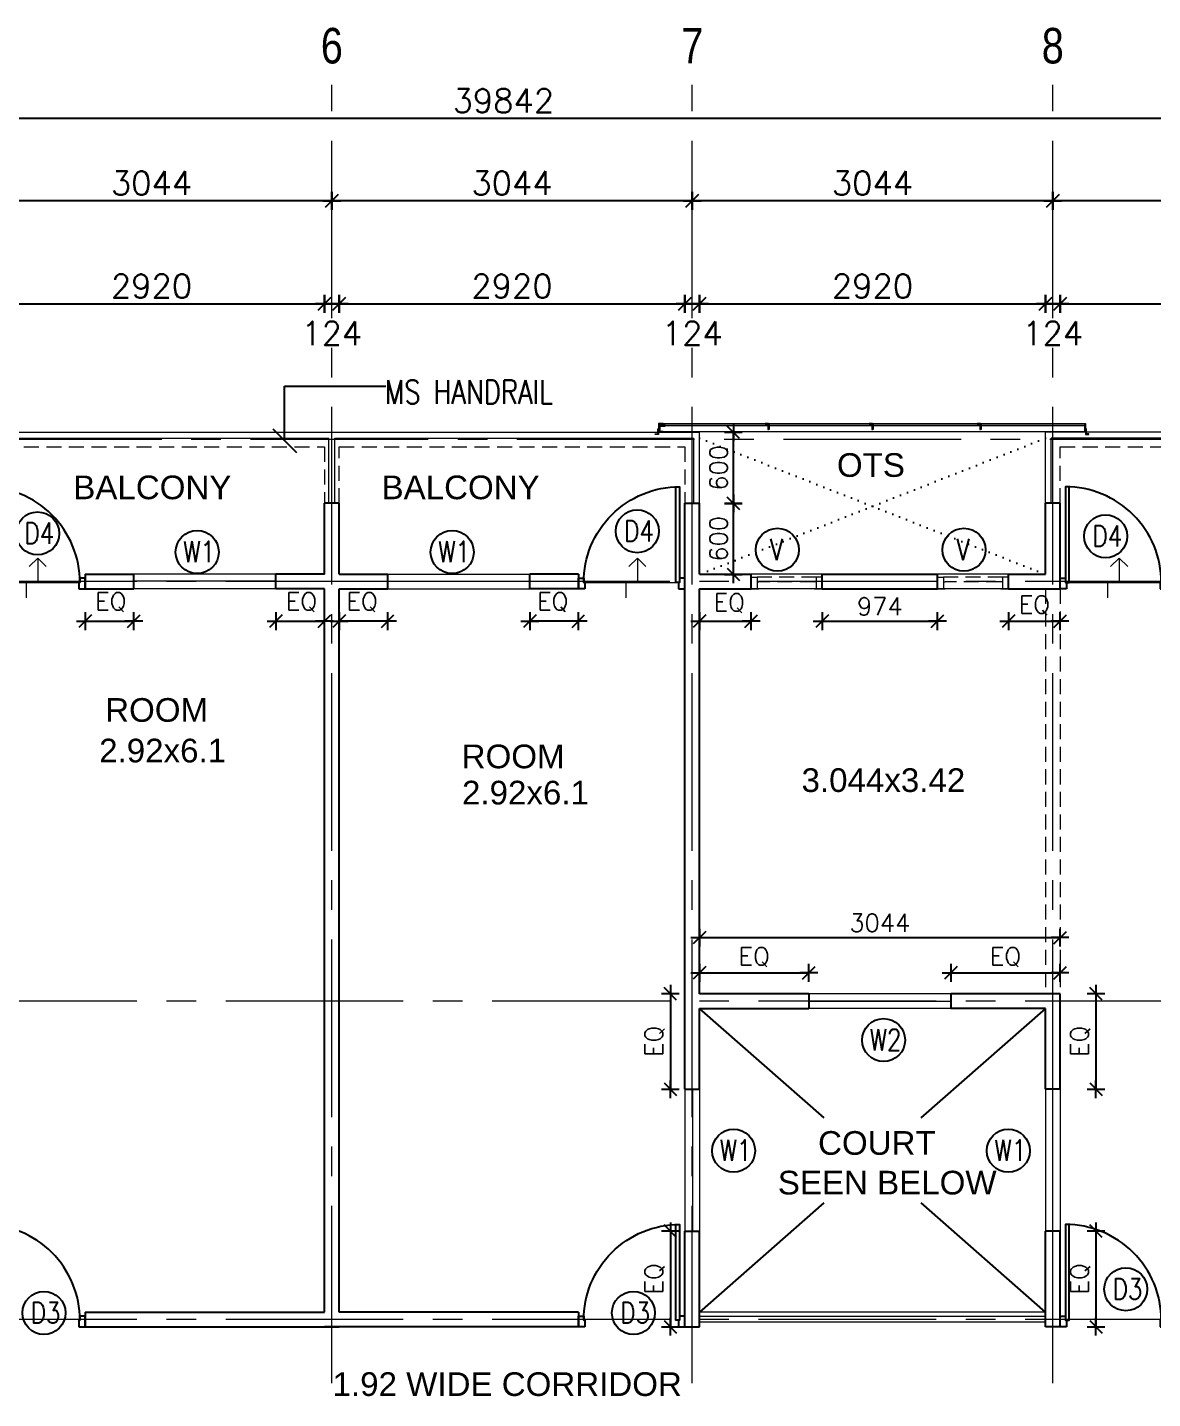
# Model space of a CAD drawing. Header units: inches. Extents: x -234845 to -176446, y -524542 to -442800.
# Drawn here: x -213584 to -204083, y -476812 to -465225 of the extents above; entities that cross this region are included whole.
import ezdxf
from ezdxf.enums import TextEntityAlignment as Align

# ---------------------------------------------------------------- set-up
doc = ezdxf.new("R2010")
doc.units = ezdxf.units.IN
doc.header["$MEASUREMENT"] = 0
doc.header["$PDMODE"] = 34
doc.header["$PDSIZE"] = -10
for name, pattern in [('CENTER2', [1.125, 0.75, -0.125, 0.125, -0.125]), ('DASHED', [19.05, 12.7, -6.35]), ('DOT2', [0.125, 0, -0.125]), ('HIDDEN', [0.375, 0.25, -0.125])]:
    doc.linetypes.add(name, pattern=pattern)
for name, color, linetype in [('ADOOR', 14, 'Continuous'), ('arrow', 23, 'Continuous'), ('Dim dotted', 30, 'Continuous'), ('Dimension', 10, 'Continuous'), ('DOOR', 34, 'Continuous'), ('GA', 4, 'Continuous'), ('GFRG PANELS', 4, 'Continuous'), ('GRID-TAGS', 31, 'Continuous'), ('MISC', 2, 'Continuous'), ('rail', 11, 'Continuous'), ('win tag', 144, 'Continuous')]:
    doc.layers.add(name, color=color, linetype=linetype)
for name, color, linetype, lineweight in [('DIM', 20, 'Continuous', 25), ('Grid', 254, 'Continuous', 15), ('TEXT', 32, 'Continuous', 18), ('win', 14, 'Continuous', 13)]:
    doc.layers.add(name, color=color, linetype=linetype, lineweight=lineweight)
doc.styles.add('ARIAL', font='arial.ttf')
doc.styles.add('RMTXT', font='romans.shx')
doc.styles.get("Standard").update_dxf_attribs({"font": 'arial.ttf'})
doc.styles.add('style1', font='romans.shx', dxfattribs={"width": 0.8})
doc.dimstyles.new('ELEV-DIM', dxfattribs={"dimtxt": 150, "dimasz": 1, "dimexe": 100, "dimexo": 150, "dimgap": 50, "dimtad": 1, "dimdec": 0, "dimzin": 0, "dimdsep": 46, "dimtxsty": 'RMTXT', "dimblk": 'ARH4', "dimcen": 0.09375, "dimdle": 100, "dimse1": 1, "dimse2": 1, "dimclrd": 256, "dimclre": 256, "dimclrt": 151, "dimadec": 0, "dimazin": 0, "dimtfac": 50, "dimtdec": 0, "dimtofl": 0, "dimtmove": 2, "dimatfit": 3, "dimldrblk": 'OBLIQUE', "dimfxl": 1, "dimtolj": 1, "dimtzin": 0, "dimlwd": -1, "dimlwe": -1, "dimarcsym": 0})

# ---------------------------------------------------------------- blocks, each defined once
blk = doc.blocks.new('D1000')
at = {"layer": 'DOOR'}
for points in [[(0, 940), (0, 1000), (100, 1000), (100, 950), (60, 950), (60, 940)], [(0, 60), (0, 0), (100, 0), (100, 50), (60, 50), (60, 60)]]:
    blk.add_lwpolyline(points, close=True, dxfattribs=at)
blk.add_lwpolyline([(60, 950, -0.414214), (960, 50), (60, 50), (60, 85), (959, 85)], format="xyb", dxfattribs=at)
blk = doc.blocks.new('W')
at = {"layer": 'win'}
for p, q in [((600, 124), (-600, 124)), ((600, 59), (-600, 59)), ((600, 0), (-600, 0))]:
    blk.add_line(p, q, dxfattribs=at)
blk = doc.blocks.new('ARH4')
for p, q in [((0, -75), (0, 75)), ((-53.033, -53.033), (53.033, 53.033)), ((75, 0), (-75, 0))]:
    blk.add_line(p, q)
blk = doc.blocks.new('*D601')
at = {"layer": 'DEFPOINTS', "color": 0, "transparency": 16777216}
for p in [(-229486, -465995), (-229486, -466582), (-189644, -468478)]:
    blk.add_point(p, dxfattribs=at)
at = {"layer": 'Dimension', "transparency": 16777216}
blk.add_line((-189645, -465995), (-229485, -465995), dxfattribs=at)
at = {"layer": 'Dimension', "transparency": 16777216, "rotation": 180}
blk.add_blockref('ARH4', (-229486, -465995), dxfattribs=at)
at = {"layer": 'Dimension', "transparency": 16777216}
blk.add_blockref('ARH4', (-189644, -465995), dxfattribs=at)
at = {"layer": 'Dimension', "color": 151, "lineweight": 0, "transparency": 16777216, "insert": (-209565, -465845), "char_height": 200, "attachment_point": 5, "style": 'RMTXT'}
blk.add_mtext('\\A1;39842', dxfattribs=at)
blk = doc.blocks.new('_Oblique')
at = {"color": 0, "linetype": 'ByBlock', "lineweight": -2}
blk.add_line((-0.5, -0.5), (0.5, 0.5), dxfattribs=at)
blk = doc.blocks.new('*D606')
at = {"layer": 'DEFPOINTS', "color": 0, "transparency": 16777216}
for p in [(-204926, -466691), (-204926, -467988), (-201882, -469001)]:
    blk.add_point(p, dxfattribs=at)
at = {"layer": 'Dimension', "transparency": 16777216}
blk.add_line((-201883, -466691), (-204925, -466691), dxfattribs=at)
at = {"layer": 'Dimension', "transparency": 16777216, "rotation": 180}
blk.add_blockref('ARH4', (-204926, -466691), dxfattribs=at)
at = {"layer": 'Dimension', "transparency": 16777216}
blk.add_blockref('ARH4', (-201882, -466691), dxfattribs=at)
at = {"layer": 'Dimension', "color": 151, "lineweight": 0, "transparency": 16777216, "insert": (-203404, -466541), "char_height": 200, "attachment_point": 5, "style": 'RMTXT'}
blk.add_mtext('\\A1;3044', dxfattribs=at)
blk = doc.blocks.new('*D607')
at = {"layer": 'DEFPOINTS', "color": 0, "transparency": 16777216}
for p in [(-207970, -466691), (-207970, -467988), (-204926, -469001)]:
    blk.add_point(p, dxfattribs=at)
at = {"layer": 'Dimension', "transparency": 16777216}
blk.add_line((-204927, -466691), (-207969, -466691), dxfattribs=at)
at = {"layer": 'Dimension', "transparency": 16777216, "rotation": 180}
blk.add_blockref('ARH4', (-207970, -466691), dxfattribs=at)
at = {"layer": 'Dimension', "transparency": 16777216}
blk.add_blockref('ARH4', (-204926, -466691), dxfattribs=at)
at = {"layer": 'Dimension', "color": 151, "lineweight": 0, "transparency": 16777216, "insert": (-206448, -466541), "char_height": 200, "attachment_point": 5, "style": 'RMTXT'}
blk.add_mtext('\\A1;3044', dxfattribs=at)
blk = doc.blocks.new('*D608')
at = {"layer": 'DEFPOINTS', "color": 0, "transparency": 16777216}
for p in [(-211014, -466691), (-211014, -467988), (-207970, -469001)]:
    blk.add_point(p, dxfattribs=at)
at = {"layer": 'Dimension', "transparency": 16777216}
blk.add_line((-207971, -466691), (-211013, -466691), dxfattribs=at)
at = {"layer": 'Dimension', "transparency": 16777216, "rotation": 180}
blk.add_blockref('ARH4', (-211014, -466691), dxfattribs=at)
at = {"layer": 'Dimension', "transparency": 16777216}
blk.add_blockref('ARH4', (-207970, -466691), dxfattribs=at)
at = {"layer": 'Dimension', "color": 151, "lineweight": 0, "transparency": 16777216, "insert": (-209492, -466541), "char_height": 200, "attachment_point": 5, "style": 'RMTXT'}
blk.add_mtext('\\A1;3044', dxfattribs=at)
blk = doc.blocks.new('*D609')
at = {"layer": 'DEFPOINTS', "color": 0, "transparency": 16777216}
for p in [(-214058, -466691), (-214058, -467988), (-211014, -469001)]:
    blk.add_point(p, dxfattribs=at)
at = {"layer": 'Dimension', "transparency": 16777216}
blk.add_line((-211015, -466691), (-214057, -466691), dxfattribs=at)
at = {"layer": 'Dimension', "transparency": 16777216, "rotation": 180}
blk.add_blockref('ARH4', (-214058, -466691), dxfattribs=at)
at = {"layer": 'Dimension', "transparency": 16777216}
blk.add_blockref('ARH4', (-211014, -466691), dxfattribs=at)
at = {"layer": 'Dimension', "color": 151, "lineweight": 0, "transparency": 16777216, "insert": (-212536, -466541), "char_height": 200, "attachment_point": 5, "style": 'RMTXT'}
blk.add_mtext('\\A1;3044', dxfattribs=at)
blk = doc.blocks.new('A$C22EE04D7')
at = {"layer": 'ADOOR', "linetype": 'Continuous', "lineweight": 0, "ltscale": 10}
blk.add_line((600, 8), (4193, 8), dxfattribs=at)
blk.add_lwpolyline([(650, 58), (600, 58), (600, 8), (606, 8), (606, 52), (650, 52), (650, 58)], dxfattribs=at)
at = {"layer": 'Dimension', "color": 2, "lineweight": 0}
for points in [[(587, 30), (593, 30), (593, -20), (565, -20), (565, -14), (587, -14), (587, 30)], [(633, 75), (593, 75), (593, 0), (633, 0), (633, 7), (600, 7), (600, 68), (633, 68), (633, 75)], [(1516, 24), (1522, 24), (1522, 74), (1494, 74), (1494, 68), (1516, 68), (1516, 24)], [(1528, 24), (1522, 24), (1522, 74), (1550, 74), (1550, 68), (1528, 68), (1528, 24)], [(2394, 24), (2400, 24), (2400, 74), (2372, 74), (2372, 68), (2394, 68), (2394, 24)], [(2406, 24), (2400, 24), (2400, 74), (2428, 74), (2428, 68), (2406, 68), (2406, 24)], [(3306, 24), (3312, 24), (3312, 74), (3284, 74), (3284, 68), (3306, 68), (3306, 24)], [(3318, 24), (3312, 24), (3312, 74), (3340, 74), (3340, 68), (3318, 68), (3318, 24)], [(4160, 75), (4200, 75), (4200, 0), (4160, 0), (4160, 7), (4193, 7), (4193, 68), (4160, 68), (4160, 75)], [(4206, 30), (4200, 30), (4200, -20), (4228, -20), (4228, -14), (4206, -14), (4206, 30)]]:
    blk.add_lwpolyline(points, dxfattribs=at)
at = {"layer": 'Dimension', "lineweight": 0}
for points in [[(600, 58), (1516, 58), (1516, 68), (600, 68)], [(1528, 58), (2394, 58), (2394, 68), (1528, 68)], [(2406, 58), (3306, 58), (3306, 68), (2406, 68)], [(3318, 58), (4193, 58), (4193, 68), (3318, 68)]]:
    blk.add_lwpolyline(points, close=True, dxfattribs=at)
at = {"layer": 'MISC', "color": 8, "lineweight": 0}
blk.add_line((633, 75), (4162, 75), dxfattribs=at)
blk = doc.blocks.new('*D636')
at = {"layer": 'DEFPOINTS', "color": 0, "transparency": 16777216}
for p in [(-211076, -467561), (-213996, -468647), (-211076, -469247)]:
    blk.add_point(p, dxfattribs=at)
at = {"layer": 'Dimension', "transparency": 16777216}
blk.add_line((-213995, -467561), (-211077, -467561), dxfattribs=at)
at = {"layer": 'Dimension', "transparency": 16777216, "rotation": 180}
blk.add_blockref('ARH4', (-213996, -467561), dxfattribs=at)
at = {"layer": 'Dimension', "transparency": 16777216}
blk.add_blockref('ARH4', (-211076, -467561), dxfattribs=at)
at = {"layer": 'Dimension', "color": 151, "lineweight": 0, "transparency": 16777216, "insert": (-212536, -467411), "char_height": 200, "attachment_point": 5, "style": 'RMTXT'}
blk.add_mtext('\\A1;2920', dxfattribs=at)
blk = doc.blocks.new('*D637')
at = {"layer": 'DEFPOINTS', "color": 0, "transparency": 16777216}
for p in [(-210952, -467561), (-211076, -468771), (-210952, -468771)]:
    blk.add_point(p, dxfattribs=at)
at = {"layer": 'Dimension', "transparency": 16777216}
blk.add_line((-211075, -467561), (-210953, -467561), dxfattribs=at)
at = {"layer": 'Dimension', "transparency": 16777216, "rotation": 180}
blk.add_blockref('ARH4', (-211076, -467561), dxfattribs=at)
at = {"layer": 'Dimension', "transparency": 16777216}
blk.add_blockref('ARH4', (-210952, -467561), dxfattribs=at)
at = {"layer": 'Dimension', "color": 151, "lineweight": 0, "transparency": 16777216, "insert": (-211014, -467810), "char_height": 200, "attachment_point": 5, "style": 'RMTXT'}
blk.add_mtext('\\A1;124', dxfattribs=at)
blk = doc.blocks.new('*D638')
at = {"layer": 'DEFPOINTS', "color": 0, "transparency": 16777216}
for p in [(-208032, -467561), (-210952, -468647), (-208032, -469247)]:
    blk.add_point(p, dxfattribs=at)
at = {"layer": 'Dimension', "transparency": 16777216}
blk.add_line((-210951, -467561), (-208033, -467561), dxfattribs=at)
at = {"layer": 'Dimension', "transparency": 16777216, "rotation": 180}
blk.add_blockref('ARH4', (-210952, -467561), dxfattribs=at)
at = {"layer": 'Dimension', "transparency": 16777216}
blk.add_blockref('ARH4', (-208032, -467561), dxfattribs=at)
at = {"layer": 'Dimension', "color": 151, "lineweight": 0, "transparency": 16777216, "insert": (-209492, -467411), "char_height": 200, "attachment_point": 5, "style": 'RMTXT'}
blk.add_mtext('\\A1;2920', dxfattribs=at)
blk = doc.blocks.new('*D639')
at = {"layer": 'DEFPOINTS', "color": 0, "transparency": 16777216}
for p in [(-207908, -467561), (-208032, -468771), (-207908, -468771)]:
    blk.add_point(p, dxfattribs=at)
at = {"layer": 'Dimension', "transparency": 16777216}
blk.add_line((-208031, -467561), (-207909, -467561), dxfattribs=at)
at = {"layer": 'Dimension', "transparency": 16777216, "rotation": 180}
blk.add_blockref('ARH4', (-208032, -467561), dxfattribs=at)
at = {"layer": 'Dimension', "transparency": 16777216}
blk.add_blockref('ARH4', (-207908, -467561), dxfattribs=at)
at = {"layer": 'Dimension', "color": 151, "lineweight": 0, "transparency": 16777216, "insert": (-207970, -467810), "char_height": 200, "attachment_point": 5, "style": 'RMTXT'}
blk.add_mtext('\\A1;124', dxfattribs=at)
blk = doc.blocks.new('*D640')
at = {"layer": 'DEFPOINTS', "color": 0, "transparency": 16777216}
for p in [(-204988, -467561), (-207908, -468647), (-204988, -469247)]:
    blk.add_point(p, dxfattribs=at)
at = {"layer": 'Dimension', "transparency": 16777216}
blk.add_line((-207907, -467561), (-204989, -467561), dxfattribs=at)
at = {"layer": 'Dimension', "transparency": 16777216, "rotation": 180}
blk.add_blockref('ARH4', (-207908, -467561), dxfattribs=at)
at = {"layer": 'Dimension', "transparency": 16777216}
blk.add_blockref('ARH4', (-204988, -467561), dxfattribs=at)
at = {"layer": 'Dimension', "color": 151, "lineweight": 0, "transparency": 16777216, "insert": (-206448, -467411), "char_height": 200, "attachment_point": 5, "style": 'RMTXT'}
blk.add_mtext('\\A1;2920', dxfattribs=at)
blk = doc.blocks.new('*D641')
at = {"layer": 'DEFPOINTS', "color": 0, "transparency": 16777216}
for p in [(-204864, -467561), (-204988, -468771), (-204864, -468771)]:
    blk.add_point(p, dxfattribs=at)
at = {"layer": 'Dimension', "transparency": 16777216}
blk.add_line((-204987, -467561), (-204865, -467561), dxfattribs=at)
at = {"layer": 'Dimension', "transparency": 16777216, "rotation": 180}
blk.add_blockref('ARH4', (-204988, -467561), dxfattribs=at)
at = {"layer": 'Dimension', "transparency": 16777216}
blk.add_blockref('ARH4', (-204864, -467561), dxfattribs=at)
at = {"layer": 'Dimension', "color": 151, "lineweight": 0, "transparency": 16777216, "insert": (-204926, -467810), "char_height": 200, "attachment_point": 5, "style": 'RMTXT'}
blk.add_mtext('\\A1;124', dxfattribs=at)
blk = doc.blocks.new('*D642')
at = {"layer": 'DEFPOINTS', "color": 0, "transparency": 16777216}
for p in [(-201944, -467561), (-204864, -468647), (-201944, -469247)]:
    blk.add_point(p, dxfattribs=at)
at = {"layer": 'Dimension', "transparency": 16777216}
blk.add_line((-204863, -467561), (-201945, -467561), dxfattribs=at)
at = {"layer": 'Dimension', "transparency": 16777216, "rotation": 180}
blk.add_blockref('ARH4', (-204864, -467561), dxfattribs=at)
at = {"layer": 'Dimension', "transparency": 16777216}
blk.add_blockref('ARH4', (-201944, -467561), dxfattribs=at)
at = {"layer": 'Dimension', "color": 151, "lineweight": 0, "transparency": 16777216, "insert": (-203404, -467411), "char_height": 200, "attachment_point": 5, "style": 'RMTXT'}
blk.add_mtext('\\A1;2920', dxfattribs=at)
blk = doc.blocks.new('V')
at = {"layer": 'win'}
for p, q in [((300, 124), (-300, 124)), ((-300, 100), (-250, 100)), ((-300, 100), (-250, 100)), ((-300, 0), (-300, 100)), ((-300, 0), (-235, 0)), ((-235, 0), (-300, 0)), ((-250, 100), (-250, 60)), ((-250, 60), (-235, 60)), ((-250, 60), (-250, 0)), ((235, 0), (-235, 0)), ((250, 60), (235, 60)), ((300, 0), (235, 0)), ((235, 0), (300, 0)), ((300, 100), (250, 100)), ((300, 100), (250, 100)), ((250, 100), (250, 60)), ((250, 60), (250, 0)), ((300, 0), (300, 100))]:
    blk.add_line(p, q, dxfattribs=at)
at = {"layer": 'win', "linetype": 'HIDDEN', "ltscale": 500}
for p, q in [((250, 100), (-250, 100)), ((235, 60), (-235, 60))]:
    blk.add_line(p, q, dxfattribs=at)
blk = doc.blocks.new('*D887')
at = {"layer": 'DEFPOINTS', "color": 0, "transparency": 16777216}
for p in [(-213096, -469971), (-212686, -469971), (-212686, -470243)]:
    blk.add_point(p, dxfattribs=at)
at = {"layer": 'Dim dotted', "transparency": 16777216}
blk.add_line((-213095, -470243), (-212687, -470243), dxfattribs=at)
at = {"layer": 'Dim dotted', "transparency": 16777216, "rotation": 180}
blk.add_blockref('ARH4', (-213096, -470243), dxfattribs=at)
at = {"layer": 'Dim dotted', "transparency": 16777216}
blk.add_blockref('ARH4', (-212686, -470243), dxfattribs=at)
at = {"layer": 'Dim dotted', "color": 151, "transparency": 16777216, "insert": (-212880, -470083), "char_height": 150, "attachment_point": 5, "style": 'RMTXT'}
blk.add_mtext('\\A1;EQ', dxfattribs=at)
blk = doc.blocks.new('*D888')
at = {"layer": 'DEFPOINTS', "color": 0, "transparency": 16777216}
for p in [(-211486, -469971), (-211076, -469971), (-211076, -470243)]:
    blk.add_point(p, dxfattribs=at)
at = {"layer": 'Dim dotted', "transparency": 16777216}
blk.add_line((-211485, -470243), (-211077, -470243), dxfattribs=at)
at = {"layer": 'Dim dotted', "transparency": 16777216, "rotation": 180}
blk.add_blockref('ARH4', (-211486, -470243), dxfattribs=at)
at = {"layer": 'Dim dotted', "transparency": 16777216}
blk.add_blockref('ARH4', (-211076, -470243), dxfattribs=at)
at = {"layer": 'Dim dotted', "color": 151, "transparency": 16777216, "insert": (-211270, -470083), "char_height": 150, "attachment_point": 5, "style": 'RMTXT'}
blk.add_mtext('\\A1;EQ', dxfattribs=at)
blk = doc.blocks.new('*D685')
at = {"layer": 'DEFPOINTS', "color": 0, "transparency": 16777216}
for p in [(-207908, -469971), (-207473, -469971), (-207473, -470243)]:
    blk.add_point(p, dxfattribs=at)
at = {"layer": 'Dim dotted', "transparency": 16777216}
blk.add_line((-207907, -470243), (-207474, -470243), dxfattribs=at)
at = {"layer": 'Dim dotted', "transparency": 16777216, "rotation": 180}
blk.add_blockref('ARH4', (-207908, -470243), dxfattribs=at)
at = {"layer": 'Dim dotted', "transparency": 16777216}
blk.add_blockref('ARH4', (-207473, -470243), dxfattribs=at)
at = {"layer": 'Dim dotted', "color": 151, "transparency": 16777216, "insert": (-207657, -470091), "char_height": 150, "attachment_point": 5, "style": 'RMTXT'}
blk.add_mtext('\\A1;EQ', dxfattribs=at)
blk = doc.blocks.new('*D686')
at = {"layer": 'DEFPOINTS', "color": 0, "transparency": 16777216}
for p in [(-206873, -469971), (-205899, -469971), (-205899, -470243)]:
    blk.add_point(p, dxfattribs=at)
at = {"layer": 'Dim dotted', "transparency": 16777216}
blk.add_line((-206872, -470243), (-205900, -470243), dxfattribs=at)
at = {"layer": 'Dim dotted', "transparency": 16777216, "rotation": 180}
blk.add_blockref('ARH4', (-206873, -470243), dxfattribs=at)
at = {"layer": 'Dim dotted', "transparency": 16777216}
blk.add_blockref('ARH4', (-205899, -470243), dxfattribs=at)
at = {"layer": 'Dim dotted', "color": 151, "transparency": 16777216, "insert": (-206386, -470118), "char_height": 150, "attachment_point": 5, "style": 'RMTXT'}
blk.add_mtext('\\A1;974', dxfattribs=at)
blk = doc.blocks.new('*D687')
at = {"layer": 'DEFPOINTS', "color": 0, "transparency": 16777216}
for p in [(-207908, -469247), (-207623, -469247), (-207908, -469847)]:
    blk.add_point(p, dxfattribs=at)
at = {"layer": 'Dim dotted', "transparency": 16777216}
blk.add_line((-207623, -469846), (-207623, -469248), dxfattribs=at)
for p, rotation in [((-207623, -469247), 90), ((-207623, -469847), 270)]:
    blk.add_blockref('ARH4', p, dxfattribs=dict(at, rotation=rotation))
at = {"layer": 'Dim dotted', "color": 151, "transparency": 16777216, "insert": (-207748, -469547), "char_height": 150, "attachment_point": 5, "rotation": 90, "style": 'RMTXT'}
blk.add_mtext('\\A1;600', dxfattribs=at)
blk = doc.blocks.new('*D688')
at = {"layer": 'DEFPOINTS', "color": 0, "transparency": 16777216}
for p in [(-207908, -468647), (-207623, -468647), (-207908, -469247)]:
    blk.add_point(p, dxfattribs=at)
at = {"layer": 'Dim dotted', "transparency": 16777216}
blk.add_line((-207623, -469246), (-207623, -468648), dxfattribs=at)
for p, rotation in [((-207623, -468647), 90), ((-207623, -469247), 270)]:
    blk.add_blockref('ARH4', p, dxfattribs=dict(at, rotation=rotation))
at = {"layer": 'Dim dotted', "color": 151, "transparency": 16777216, "insert": (-207748, -468947), "char_height": 150, "attachment_point": 5, "rotation": 90, "style": 'RMTXT'}
blk.add_mtext('\\A1;600', dxfattribs=at)
blk = doc.blocks.new('*D717')
at = {"layer": 'DEFPOINTS', "color": 0, "transparency": 16777216}
for p in [(-204816, -473391), (-204816, -474198), (-204561, -474198)]:
    blk.add_point(p, dxfattribs=at)
at = {"layer": 'Dim dotted', "transparency": 16777216}
blk.add_line((-204561, -473392), (-204561, -474197), dxfattribs=at)
for p, rotation in [((-204561, -473391), 90), ((-204561, -474198), 270)]:
    blk.add_blockref('ARH4', p, dxfattribs=dict(at, rotation=rotation))
at = {"layer": 'Dim dotted', "color": 151, "transparency": 16777216, "insert": (-204693, -473794), "char_height": 150, "attachment_point": 5, "rotation": 90, "style": 'RMTXT'}
blk.add_mtext('\\A1;EQ', dxfattribs=at)
blk = doc.blocks.new('*D718')
at = {"layer": 'DEFPOINTS', "color": 0, "transparency": 16777216}
for p in [(-204816, -475398), (-204816, -476205), (-204561, -476205)]:
    blk.add_point(p, dxfattribs=at)
at = {"layer": 'Dim dotted', "transparency": 16777216}
blk.add_line((-204561, -475399), (-204561, -476204), dxfattribs=at)
for p, rotation in [((-204561, -475398), 90), ((-204561, -476205), 270)]:
    blk.add_blockref('ARH4', p, dxfattribs=dict(at, rotation=rotation))
at = {"layer": 'Dim dotted', "color": 151, "transparency": 16777216, "insert": (-204693, -475801), "char_height": 150, "attachment_point": 5, "rotation": 90, "style": 'RMTXT'}
blk.add_mtext('\\A1;EQ', dxfattribs=at)
blk = doc.blocks.new('*D719')
at = {"layer": 'DEFPOINTS', "color": 0, "transparency": 16777216}
for p in [(-207862, -473391), (-208155, -474198), (-207988, -474198)]:
    blk.add_point(p, dxfattribs=at)
at = {"layer": 'Dim dotted', "transparency": 16777216}
blk.add_line((-208155, -473392), (-208155, -474197), dxfattribs=at)
for p, rotation in [((-208155, -473391), 90), ((-208155, -474198), 270)]:
    blk.add_blockref('ARH4', p, dxfattribs=dict(at, rotation=rotation))
at = {"layer": 'Dim dotted', "color": 151, "transparency": 16777216, "insert": (-208287, -473794), "char_height": 150, "attachment_point": 5, "rotation": 90, "style": 'RMTXT'}
blk.add_mtext('\\A1;EQ', dxfattribs=at)
blk = doc.blocks.new('*D720')
at = {"layer": 'DEFPOINTS', "color": 0, "transparency": 16777216}
for p in [(-208410, -475398), (-208410, -476205), (-208155, -476205)]:
    blk.add_point(p, dxfattribs=at)
at = {"layer": 'Dim dotted', "transparency": 16777216}
blk.add_line((-208155, -475399), (-208155, -476204), dxfattribs=at)
for p, rotation in [((-208155, -475398), 90), ((-208155, -476205), 270)]:
    blk.add_blockref('ARH4', p, dxfattribs=dict(at, rotation=rotation))
at = {"layer": 'Dim dotted', "color": 151, "transparency": 16777216, "insert": (-208287, -475801), "char_height": 150, "attachment_point": 5, "rotation": 90, "style": 'RMTXT'}
blk.add_mtext('\\A1;EQ', dxfattribs=at)
blk = doc.blocks.new('*D904')
at = {"layer": 'DEFPOINTS', "color": 0, "transparency": 16777216}
for p in [(-209342, -469971), (-208932, -469971), (-209342, -470243)]:
    blk.add_point(p, dxfattribs=at)
at = {"layer": 'Dim dotted', "transparency": 16777216}
blk.add_line((-208933, -470243), (-209341, -470243), dxfattribs=at)
at = {"layer": 'Dim dotted', "transparency": 16777216, "rotation": 180}
blk.add_blockref('ARH4', (-209342, -470243), dxfattribs=at)
at = {"layer": 'Dim dotted', "transparency": 16777216}
blk.add_blockref('ARH4', (-208932, -470243), dxfattribs=at)
at = {"layer": 'Dim dotted', "color": 151, "transparency": 16777216, "insert": (-209148, -470083), "char_height": 150, "attachment_point": 5, "style": 'RMTXT'}
blk.add_mtext('\\A1;EQ', dxfattribs=at)
blk = doc.blocks.new('*D905')
at = {"layer": 'DEFPOINTS', "color": 0, "transparency": 16777216}
for p in [(-210952, -469971), (-210542, -469971), (-210952, -470243)]:
    blk.add_point(p, dxfattribs=at)
at = {"layer": 'Dim dotted', "transparency": 16777216}
blk.add_line((-210543, -470243), (-210951, -470243), dxfattribs=at)
at = {"layer": 'Dim dotted', "transparency": 16777216, "rotation": 180}
blk.add_blockref('ARH4', (-210952, -470243), dxfattribs=at)
at = {"layer": 'Dim dotted', "transparency": 16777216}
blk.add_blockref('ARH4', (-210542, -470243), dxfattribs=at)
at = {"layer": 'Dim dotted', "color": 151, "transparency": 16777216, "insert": (-210758, -470083), "char_height": 150, "attachment_point": 5, "style": 'RMTXT'}
blk.add_mtext('\\A1;EQ', dxfattribs=at)
blk = doc.blocks.new('*D906')
at = {"layer": 'DEFPOINTS', "color": 0, "transparency": 16777216}
for p in [(-205299, -469971), (-204864, -469971), (-204864, -470243)]:
    blk.add_point(p, dxfattribs=at)
at = {"layer": 'Dim dotted', "transparency": 16777216}
blk.add_line((-205298, -470243), (-204865, -470243), dxfattribs=at)
at = {"layer": 'Dim dotted', "transparency": 16777216, "rotation": 180}
blk.add_blockref('ARH4', (-205299, -470243), dxfattribs=at)
at = {"layer": 'Dim dotted', "transparency": 16777216}
blk.add_blockref('ARH4', (-204864, -470243), dxfattribs=at)
at = {"layer": 'Dim dotted', "color": 151, "transparency": 16777216, "insert": (-205081, -470110), "char_height": 150, "attachment_point": 5, "style": 'RMTXT'}
blk.add_mtext('\\A1;EQ', dxfattribs=at)
blk = doc.blocks.new('*D769')
at = {"layer": 'DEFPOINTS', "color": 0, "transparency": 16777216}
for p in [(-206986, -473214), (-207908, -473391), (-206986, -473391)]:
    blk.add_point(p, dxfattribs=at)
at = {"layer": 'Dim dotted', "transparency": 16777216}
blk.add_line((-207907, -473214), (-206987, -473214), dxfattribs=at)
at = {"layer": 'Dim dotted', "transparency": 16777216, "rotation": 180}
blk.add_blockref('ARH4', (-207908, -473214), dxfattribs=at)
at = {"layer": 'Dim dotted', "transparency": 16777216}
blk.add_blockref('ARH4', (-206986, -473214), dxfattribs=at)
at = {"layer": 'Dim dotted', "color": 151, "transparency": 16777216, "insert": (-207447, -473082), "char_height": 150, "attachment_point": 5, "style": 'RMTXT'}
blk.add_mtext('\\A1;EQ', dxfattribs=at)
blk = doc.blocks.new('*D770')
at = {"layer": 'DEFPOINTS', "color": 0, "transparency": 16777216}
for p in [(-204864, -473214), (-205786, -473391), (-204864, -473391)]:
    blk.add_point(p, dxfattribs=at)
at = {"layer": 'Dim dotted', "transparency": 16777216}
blk.add_line((-205785, -473214), (-204865, -473214), dxfattribs=at)
at = {"layer": 'Dim dotted', "transparency": 16777216, "rotation": 180}
blk.add_blockref('ARH4', (-205786, -473214), dxfattribs=at)
at = {"layer": 'Dim dotted', "transparency": 16777216}
blk.add_blockref('ARH4', (-204864, -473214), dxfattribs=at)
at = {"layer": 'Dim dotted', "color": 151, "transparency": 16777216, "insert": (-205325, -473082), "char_height": 150, "attachment_point": 5, "style": 'RMTXT'}
blk.add_mtext('\\A1;EQ', dxfattribs=at)
blk = doc.blocks.new('*D915')
at = {"layer": 'DEFPOINTS', "color": 0, "transparency": 16777216}
for p in [(-207908, -472877), (-204864, -472877), (-204864, -472917)]:
    blk.add_point(p, dxfattribs=at)
at = {"layer": 'Dim dotted', "transparency": 16777216}
blk.add_line((-207907, -472917), (-204865, -472917), dxfattribs=at)
at = {"layer": 'Dim dotted', "transparency": 16777216, "rotation": 180}
blk.add_blockref('ARH4', (-207908, -472917), dxfattribs=at)
at = {"layer": 'Dim dotted', "transparency": 16777216}
blk.add_blockref('ARH4', (-204864, -472917), dxfattribs=at)
at = {"layer": 'Dim dotted', "color": 151, "transparency": 16777216, "insert": (-206386, -472792), "char_height": 150, "attachment_point": 5, "style": 'RMTXT'}
blk.add_mtext('\\A1;3044', dxfattribs=at)
blk = doc.blocks.new('A$C31256860')
at = {"layer": 'TEXT'}
for p, q in [((129, 0), (0, 0)), ((129, -98), (129, 0)), ((337, -98), (129, -98)), ((337, -98), (264, -25)), ((337, -98), (264, -170))]:
    blk.add_line(p, q, dxfattribs=at)

msp = doc.modelspace()

# ---------------------------------------------------------------- linework, layer by layer
at = {"layer": 'ADOOR', "lineweight": 0}
for p, q in [((-213951, -469916.6), (-213141, -469916.6)), ((-208887, -469916.6), (-208077, -469916.6)), ((-204819, -469916.6), (-204009, -469916.6)), ((-204988, -476080.6), (-207908, -476080.6))]:
    msp.add_line(p, q, dxfattribs=at)
at = {"layer": 'ADOOR', "linetype": 'DASHED', "lineweight": 0, "ltscale": 10}
for p, q in [((-204988, -469970.6), (-204988, -473390.6)), ((-204864, -469970.6), (-204864, -473390.6))]:
    msp.add_line(p, q, dxfattribs=at)
for points in [[(-213996, -469246.6), (-213996, -468770.6), (-211076, -468770.6), (-211076, -469246.6)], [(-210952, -469246.6), (-210952, -468770.6), (-208032, -468770.6), (-208032, -469246.6)], [(-204864, -469246.6), (-204864, -468770.6), (-201944, -468770.6), (-201944, -469246.6)]]:
    msp.add_lwpolyline(points, dxfattribs=at)
at = {"layer": 'Dim dotted', "linetype": 'DOT2', "ltscale": 500}
for p, q in [((-207908, -468696.6), (-204988, -469846.6)), ((-204988, -468696.6), (-207908, -469846.6))]:
    msp.add_line(p, q, dxfattribs=at)
at = {"layer": 'Dim dotted', "color": 8, "ltscale": 500}
for p, q in [((-206856.6, -474438.6), (-207908, -473514.6)), ((-204988, -473514.6), (-206039.4, -474438.6)), ((-206857.8, -475157.7), (-207908, -476080.6)), ((-204988, -476080.6), (-206038.2, -475157.7))]:
    msp.add_line(p, q, dxfattribs=at)
at = {"layer": 'GFRG PANELS'}
for p, q in [((-211076, -469846.6), (-211076, -469246.6)), ((-210952, -469246.6), (-211076, -469246.6)), ((-210952, -469846.6), (-210952, -469246.6)), ((-208032, -474197.6), (-208032, -469246.6)), ((-208032, -469246.6), (-207908, -469246.6)), ((-207908, -469846.6), (-207908, -469246.6)), ((-204988, -469846.6), (-204988, -469246.6)), ((-204864, -469246.6), (-204988, -469246.6)), ((-204864, -469970.6), (-204864, -469246.6)), ((-213096, -469846.6), (-212686, -469846.6)), ((-213096, -469846.6), (-213096, -469970.6)), ((-212686, -469970.6), (-212686, -469846.6)), ((-211076, -469846.6), (-211486, -469846.6)), ((-211486, -469970.6), (-211486, -469846.6)), ((-210952, -469846.6), (-210542, -469846.6)), ((-210542, -469970.6), (-210542, -469846.6)), ((-209342, -469970.6), (-209342, -469846.6)), ((-208932, -469846.6), (-209342, -469846.6)), ((-208932, -469846.6), (-208932, -469970.6)), ((-207908, -469846.6), (-207473, -469846.6)), ((-207473, -469970.6), (-207473, -469846.6)), ((-206873, -469846.6), (-205899, -469846.6)), ((-206873, -469970.6), (-206873, -469846.6)), ((-205899, -469970.6), (-205899, -469846.6)), ((-205299, -469846.6), (-204988, -469846.6)), ((-205299, -469970.6), (-205299, -469846.6)), ((-213096, -469970.6), (-212686, -469970.6)), ((-211076, -469970.6), (-211486, -469970.6)), ((-211076, -476080.6), (-211076, -469970.6)), ((-210952, -476080.6), (-210952, -469970.6)), ((-210952, -469970.6), (-210542, -469970.6)), ((-208932, -469970.6), (-209342, -469970.6)), ((-207908, -473390.6), (-207908, -469970.6)), ((-207908, -469970.6), (-207473, -469970.6)), ((-206873, -469970.6), (-205899, -469970.6)), ((-205299, -469970.6), (-204864, -469970.6)), ((-206986, -473390.6), (-207908, -473390.6)), ((-206986, -473390.6), (-206986, -473514.6)), ((-204864, -473390.6), (-205786, -473390.6)), ((-205786, -473390.6), (-205786, -473514.6)), ((-204864, -474197.6), (-204864, -473390.6)), ((-207908, -474197.6), (-207908, -473514.6)), ((-207908, -473514.6), (-206986, -473514.6)), ((-204988, -473514.6), (-205786, -473514.6)), ((-204988, -474197.6), (-204988, -473514.6)), ((-208032, -474197.6), (-207908, -474197.6)), ((-204864, -474197.6), (-204988, -474197.6)), ((-208032, -476204.6), (-208032, -475397.6)), ((-208032, -475397.6), (-207908, -475397.6)), ((-207908, -476204.6), (-207908, -475397.6)), ((-204988, -476204.6), (-204988, -475397.6)), ((-204864, -475397.6), (-204988, -475397.6)), ((-204864, -476204.6), (-204864, -475397.6)), ((-213096, -476080.6), (-211076, -476080.6)), ((-213096, -476080.6), (-213096, -476204.6)), ((-208932, -476080.6), (-210952, -476080.6)), ((-208932, -476080.6), (-208932, -476204.6)), ((-213096, -476204.6), (-210952, -476204.6)), ((-208932, -476204.6), (-211076, -476204.6)), ((-208032, -476204.6), (-207908, -476204.6)), ((-204864, -476204.6), (-204988, -476204.6))]:
    msp.add_line(p, q, dxfattribs=at)
at = {"layer": 'Grid', "linetype": 'CENTER2', "lineweight": 5, "ltscale": 2000}
for p, q in [((-211014, -485682.6), (-211014, -465709.6)), ((-207970, -485682.6), (-207970, -465709.6)), ((-204926, -485682.6), (-204926, -465709.6)), ((-178700.4, -468708.6), (-233183.3, -468708.6)), ((-183410, -469908.6), (-223190, -469908.6)), ((-183410, -473452.6), (-217102, -473452.6)), ((-183410, -476142.6), (-233183.5, -476142.6))]:
    msp.add_line(p, q, dxfattribs=at)
at = {"layer": 'rail', "lineweight": 5, "ltscale": 100}
for p, q in [((-214120, -468646.6), (-207908, -468646.6)), ((-207908, -469246.6), (-207908, -468646.6)), ((-198900, -468646.6), (-204988, -468646.6)), ((-204988, -469246.6), (-204988, -468646.6)), ((-214070, -468696.6), (-211039, -468696.6)), ((-211039, -469246.6), (-211039, -468696.6)), ((-210989, -468696.6), (-207958, -468696.6)), ((-210989, -469246.6), (-210989, -468696.6)), ((-207958, -469246.6), (-207958, -468696.6)), ((-201912, -468696.6), (-204938, -468696.6)), ((-204938, -469246.6), (-204938, -468696.6)), ((-204988, -476117.6), (-207908, -476117.6)), ((-204988, -476167.6), (-207908, -476167.6))]:
    msp.add_line(p, q, dxfattribs=at)
at = {"layer": 'win tag'}
for centre in [(-213498.3, -469501.7), (-208434.3, -469482.7), (-204479.6, -469525.4), (-212150.7, -469658.5), (-209997.4, -469658.5), (-207251, -469639.5), (-205676, -469639.5), (-206354.5, -473782.8), (-207621.2, -474717.5), (-205301.2, -474717.5), (-204309, -475887.9), (-213444.7, -476088.3), (-208466.6, -476088.3)]:
    msp.add_circle(centre, 181.8, dxfattribs=at)

# ---------------------------------------------------------------- block references
at = {"layer": 'ADOOR', "color": 6, "ltscale": 1000, "zscale": 0.9000000000000007}
for p, xscale, yscale, rotation in [((-213996, -469970.6), -0.9000000000000009, 0.9000000000000009, 270), ((-208032, -469970.6), 0.9000000000000007, 0.9000000000000007, 90), ((-204864, -469970.6), -0.9000000000000009, 0.9000000000000009, 270)]:
    msp.add_blockref('D1000', p, dxfattribs=dict(at, xscale=xscale, yscale=yscale, rotation=rotation))
at = {"layer": 'ADOOR', "zscale": 0.9000000000000007}
for p, xscale, yscale, rotation in [((-213996, -476204.6), -0.9000000000000009, 0.9000000000000009, 270), ((-208032, -476204.6), 0.9000000000000007, 0.9000000000000007, 90), ((-204864, -476204.6), -0.9000000000000009, 0.9000000000000009, 270)]:
    msp.add_blockref('D1000', p, dxfattribs=dict(at, xscale=xscale, yscale=yscale, rotation=rotation))
at = {"layer": 'DIM', "rotation": 89.99999999999999}
for p in [(-213594.8, -470046), (-208530.8, -470046), (-204462.8, -470046)]:
    msp.add_blockref('A$C31256860', p, dxfattribs=at)
at = {"layer": 'GA', "lineweight": 0}
msp.add_blockref('A$C22EE04D7', (-208848, -468646.6), dxfattribs=at)
at = {"layer": 'win', "lineweight": 0, "xscale": -1}
for p, rotation in [((-212086, -469846.6), 180), ((-204988, -474797.6), 270)]:
    msp.add_blockref('W', p, dxfattribs=dict(at, rotation=rotation))
at = {"layer": 'win', "lineweight": 0}
for p, rotation in [((-209942, -469846.6), 180), ((-207908, -474797.6), 90)]:
    msp.add_blockref('W', p, dxfattribs=dict(at, rotation=rotation))
at = {"layer": 'win', "lineweight": 0, "zscale": 0.5}
for p in [(-207173, -469970.6), (-205599, -469970.6)]:
    msp.add_blockref('V', p, dxfattribs=at)
at = {"layer": 'win', "lineweight": 0}
msp.add_blockref('W', (-206386, -473514.6), dxfattribs=at)

# ---------------------------------------------------------------- texts
at = {"layer": 'GRID-TAGS', "style": 'ARIAL', "width": 0.8}
for tag, p in [('6', (-211013.6, -465379.9)), ('7', (-207969.6, -465379.9)), ('8', (-204925.6, -465379.9))]:
    msp.add_attdef(tag, text='', height=300, dxfattribs=at).set_placement(p, align=Align.MIDDLE_CENTER)
at = {"layer": 'TEXT', "style": 'style1', "width": 0.8}
msp.add_text('MS HANDRAIL', height=200, dxfattribs=at).set_placement((-210565.5, -468405.2))
at = {"layer": 'TEXT'}
for s, p in [('OTS', (-206748.4, -469023.1)), ('BALCONY', (-213196.9, -469212.1)), ('BALCONY', (-210593.6, -469212.1)), ('ROOM', (-212927.7, -471093)), ('2.92x6.1', (-212978.3, -471436)), ('ROOM', (-209917.2, -471485.6)), ('3.044x3.42', (-207047.2, -471686)), ('2.92x6.1', (-209914.4, -471791.5)), ('COURT', (-206907.9, -474751.9)), ('SEEN BELOW', (-207247.5, -475087)), ('1.92 WIDE CORRIDOR ', (-211007.2, -476789.7))]:
    msp.add_text(s, height=200, dxfattribs=at).set_placement(p)
at = {"layer": 'win tag', "style": 'style1', "width": 0.8}
for s, p in [('D4', (-213609.6, -469588.3)), ('D4', (-208545.6, -469569.3)), ('D4', (-204590.9, -469612)), ('W1', (-212268.8, -469745.1)), ('W1', (-210115.4, -469745.1)), ('V', (-207314.9, -469726.1)), ('V', (-205739.9, -469726.1)), ('W2', (-206472.6, -473869.5)), ('W1', (-207739.3, -474804.2)), ('W1', (-205419.3, -474804.2)), ('D3', (-204420.2, -475974.5)), ('D3', (-213556, -476174.9)), ('D3', (-208577.9, -476174.9))]:
    msp.add_text(s, height=178.5, dxfattribs=at).set_placement(p)

# ---------------------------------------------------------------- dimensions: what is measured, and where the dimension line sits
at = {"layer": 'Dim dotted'}
for base, p1, p2, picture, middle in [((-207623.4, -468646.6), (-207908, -469246.6), (-207908, -468646.6), '*D688', (-207748.4, -468946.6)), ((-207623.4, -469246.6), (-207908, -469846.6), (-207908, -469246.6), '*D687', (-207748.4, -469546.6))]:
    dim = msp.add_linear_dim(base=base, p1=p1, p2=p2, angle=90, dimstyle='ELEV-DIM', override={"dimfxl": 50, "dimfxlon": 1}, dxfattribs=at)
    dim.commit()
    dim.dimension.update_dxf_attribs({"geometry": picture, "text_midpoint": middle})
for base, p1, p2, picture, middle in [((-212686, -470243.2), (-213096, -469970.6), (-212686, -469970.6), '*D887', (-212880, -470083.2)), ((-211076, -470243.2), (-211486, -469970.6), (-211076, -469970.6), '*D888', (-211270, -470083.2)), ((-207473, -470243.2), (-207908, -469970.6), (-207473, -469970.6), '*D685', (-207656.7, -470091)), ((-204864, -470243.2), (-205299, -469970.6), (-204864, -469970.6), '*D906', (-205081.5, -470109.6))]:
    dim = msp.add_linear_dim(base=base, p1=p1, p2=p2, text='EQ', dimstyle='ELEV-DIM', override={"dimfxl": 50, "dimfxlon": 1}, dxfattribs=at)
    dim.commit()
    dim.dimension.update_dxf_attribs({"geometry": picture, "text_midpoint": middle, "dimtype": 160})
for base, p1, p2, picture, middle in [((-210952, -470243.2), (-210542, -469970.6), (-210952, -469970.6), '*D905', (-210758, -470083.2)), ((-209342, -470243.2), (-208932, -469970.6), (-209342, -469970.6), '*D904', (-209148, -470083.2))]:
    dim = msp.add_linear_dim(base=base, p1=p1, p2=p2, angle=180, text='EQ', dimstyle='ELEV-DIM', override={"dimfxl": 50, "dimfxlon": 1}, dxfattribs=at)
    dim.commit()
    dim.dimension.update_dxf_attribs({"geometry": picture, "text_midpoint": middle, "dimtype": 160})
for base, p1, p2, picture, middle in [((-205899, -470243.2), (-206873, -469970.6), (-205899, -469970.6), '*D686', (-206386, -470118.2)), ((-204864, -472917.2), (-207908, -472877.2), (-204864, -472877.2), '*D915', (-206386, -472792.2))]:
    dim = msp.add_linear_dim(base=base, p1=p1, p2=p2, dimstyle='ELEV-DIM', override={"dimfxl": 50, "dimfxlon": 1}, dxfattribs=at)
    dim.commit()
    dim.dimension.update_dxf_attribs({"geometry": picture, "text_midpoint": middle})
for base, p1, p2, picture, middle in [((-206986, -473214), (-207908, -473390.6), (-206986, -473390.6), '*D769', (-207447, -473081.9)), ((-204864, -473214), (-205786, -473390.6), (-204864, -473390.6), '*D770', (-205325, -473081.9))]:
    dim = msp.add_linear_dim(base=base, p1=p1, p2=p2, text='EQ', dimstyle='ELEV-DIM', override={"dimfxl": 50, "dimfxlon": 1}, dxfattribs=at)
    dim.commit()
    dim.dimension.update_dxf_attribs({"geometry": picture, "text_midpoint": middle})
for base, p1, p2, picture, middle in [((-208155, -474197.6), (-207861.8, -473390.6), (-207988.4, -474197.6), '*D719', (-208287.1, -473794.1)), ((-204560.9, -474197.6), (-204815.8, -473390.6), (-204815.8, -474197.6), '*D717', (-204693.1, -473794.1)), ((-208155, -476204.6), (-208409.8, -475397.6), (-208409.8, -476204.6), '*D720', (-208287.1, -475801.1)), ((-204560.9, -476204.6), (-204815.8, -475397.6), (-204815.8, -476204.6), '*D718', (-204693.1, -475801.1))]:
    dim = msp.add_linear_dim(base=base, p1=p1, p2=p2, angle=90, text='EQ', dimstyle='ELEV-DIM', override={"dimfxl": 50, "dimfxlon": 1}, dxfattribs=at)
    dim.commit()
    dim.dimension.update_dxf_attribs({"geometry": picture, "text_midpoint": middle})
at = {"layer": 'Dimension', "lineweight": 0}
for base, p1, p2, picture, middle in [((-229486, -465994.9), (-189644, -468478), (-229486, -466581.9), '*D601', (-209565, -465844.9)), ((-214058, -466691), (-211014, -469000.9), (-214058, -467987.9), '*D609', (-212536, -466541)), ((-211014, -466691), (-207970, -469000.9), (-211014, -467987.9), '*D608', (-209492, -466541)), ((-207970, -466691), (-204926, -469000.9), (-207970, -467987.9), '*D607', (-206448, -466541)), ((-204926, -466691), (-201882, -469000.9), (-204926, -467987.9), '*D606', (-203404, -466541))]:
    dim = msp.add_linear_dim(base=base, p1=p1, p2=p2, angle=180, dimstyle='ELEV-DIM', override={"dimtxt": 200}, dxfattribs=at)
    dim.commit()
    dim.dimension.update_dxf_attribs({"geometry": picture, "text_midpoint": middle})
for base, p1, p2, picture, middle in [((-211076, -467560.7), (-213996, -468646.6), (-211076, -469246.6), '*D636', (-212536, -467410.7)), ((-208032, -467560.7), (-210952, -468646.6), (-208032, -469246.6), '*D638', (-209492, -467410.7)), ((-204988, -467560.7), (-207908, -468646.6), (-204988, -469246.6), '*D640', (-206448, -467410.7)), ((-201944, -467560.7), (-204864, -468646.6), (-201944, -469246.6), '*D642', (-203404, -467410.7))]:
    dim = msp.add_linear_dim(base=base, p1=p1, p2=p2, dimstyle='ELEV-DIM', override={"dimtxt": 200}, dxfattribs=at)
    dim.commit()
    dim.dimension.update_dxf_attribs({"geometry": picture, "text_midpoint": middle})
for base, p1, p2, picture, middle in [((-210952, -467560.7), (-211076, -468770.6), (-210952, -468770.6), '*D637', (-211014, -467809.9)), ((-207908, -467560.7), (-208032, -468770.6), (-207908, -468770.6), '*D639', (-207970, -467809.9)), ((-204864, -467560.7), (-204988, -468770.6), (-204864, -468770.6), '*D641', (-204926, -467809.9))]:
    dim = msp.add_linear_dim(base=base, p1=p1, p2=p2, dimstyle='ELEV-DIM', override={"dimtxt": 200}, dxfattribs=at)
    dim.commit()
    dim.dimension.update_dxf_attribs({"geometry": picture, "text_midpoint": middle, "dimtype": 160})

# ---------------------------------------------------------------- leaders
at = {"layer": 'arrow'}
msp.add_leader([(-211412.2, -468718), (-211412.2, -468256.1), (-210556.3, -468256.1)], dimstyle='ELEV-DIM', override={"dimasz": 200, "dimtad": 0}, dxfattribs=at)

doc.saveas('drawing.dxf')
